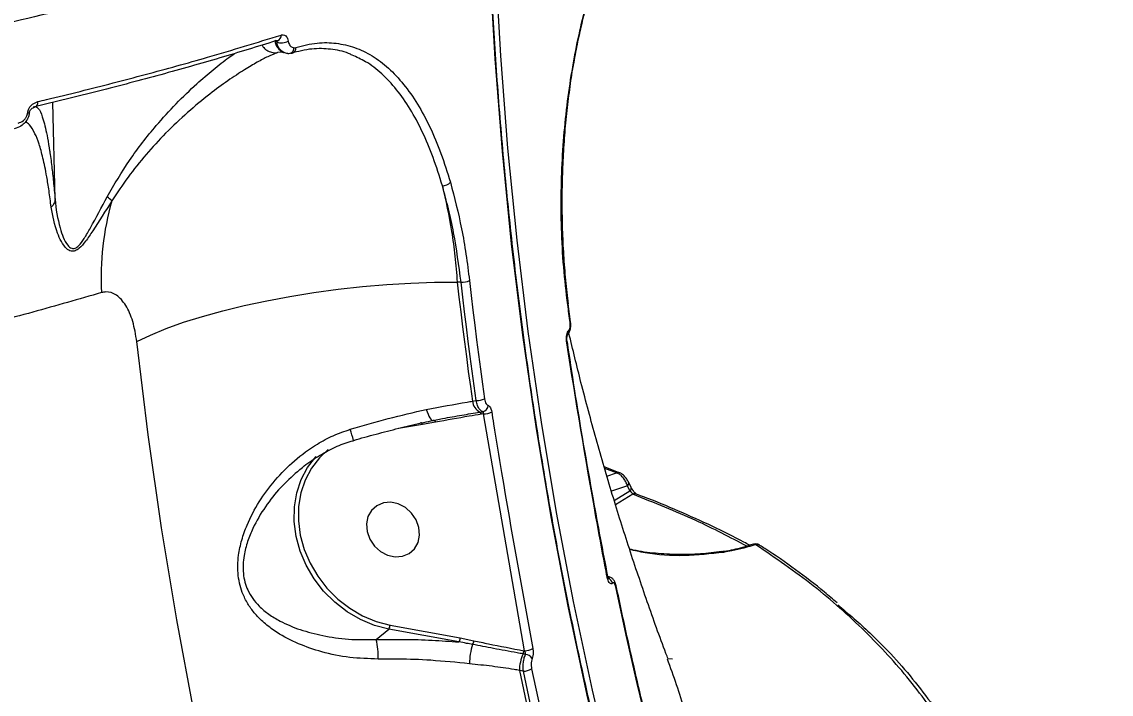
# Model space of a CAD drawing. Header units: millimetres. Extents: x -7720 to 6073, y -7402 to 5433.
# Drawn here: x 1170.2 to 1339.6, y -2459.7 to -2355.1 of the extents above; entities that cross this region are included whole.
import ezdxf

# ---------------------------------------------------------------- set-up
doc = ezdxf.new("R2010")
doc.units = ezdxf.units.MM
for name, color, linetype in [('DIKOM_ОБЪЕКТ', 7, 'Continuous'), ('DIKOM_РАЗМЕР_ЗОНА', 7, 'Continuous'), ('DIKOM_РАЗМЕР_ОБЪЕКТА', 7, 'Continuous')]:
    doc.layers.add(name, color=color, linetype=linetype)
doc.styles.add('style1', font='arial.ttf', dxfattribs={"width": 0.8})
doc.dimstyles.new('1-50', dxfattribs={"dimtxt": 300, "dimasz": 200, "dimexe": 100, "dimexo": 0, "dimgap": 100, "dimtad": 1, "dimtxsty": 'style1', "dimcen": 200, "dimclrd": 7, "dimclre": 7, "dimclrt": 7, "dimadec": 1, "dimazin": 2, "dimtfac": 1, "dimtmove": 0, "dimatfit": 2, "dimfxl": 0, "dimlwd": 25, "dimlwe": 18, "dimarcsym": 0})

# ---------------------------------------------------------------- blocks, each defined once
blk = doc.blocks.new('*D0')
at = {"layer": 'Defpoints', "color": 0, "transparency": 16777216}
for p in [(-1165.04, 3934.07), (-6387.82, -4153.36), (1392.52, -4153.36)]:
    blk.add_point(p, dxfattribs=at)
at = {"layer": 'DIKOM_РАЗМЕР_ОБЪЕКТА', "color": 7, "lineweight": 18, "transparency": 16777216}
for p, q in [((-1165.04, 3934.07), (-6487.82, 3934.07)), ((1392.52, -4153.36), (-6487.82, -4153.36))]:
    blk.add_line(p, q, dxfattribs=at)
at = {"layer": 'DIKOM_РАЗМЕР_ОБЪЕКТА', "color": 7, "lineweight": 25, "transparency": 16777216}
blk.add_line((-6387.82, 3734.07), (-6387.82, -3953.36), dxfattribs=at)
at = {"layer": 'DIKOM_РАЗМЕР_ОБЪЕКТА', "color": 7, "transparency": 16777216}
for points in [[(-6421.16, 3734.07), (-6354.49, 3734.07), (-6387.82, 3934.07)], [(-6421.16, -3953.36), (-6354.49, -3953.36), (-6387.82, -4153.36)]]:
    blk.add_solid(points, dxfattribs=at)
at = {"layer": 'DIKOM_РАЗМЕР_ОБЪЕКТА', "color": 7, "transparency": 16777216, "insert": (-6640.99, -109.65), "char_height": 300, "attachment_point": 5, "rotation": 90, "style": 'style1'}
blk.add_mtext('8100', dxfattribs=at)
blk = doc.blocks.new('*D1')
at = {"layer": 'Defpoints', "color": 0, "transparency": 16777216}
for p in [(-3938.71, 77.29), (4572.68, -275.21), (4572.68, -6577.9)]:
    blk.add_point(p, dxfattribs=at)
at = {"layer": 'DIKOM_РАЗМЕР_ОБЪЕКТА', "color": 7, "lineweight": 18, "transparency": 16777216}
for p, q in [((-3938.71, 77.29), (-3938.71, -6677.9)), ((4572.68, -275.21), (4572.68, -6677.9))]:
    blk.add_line(p, q, dxfattribs=at)
at = {"layer": 'DIKOM_РАЗМЕР_ОБЪЕКТА', "color": 7, "lineweight": 25, "transparency": 16777216}
blk.add_line((-3738.71, -6577.9), (4372.68, -6577.9), dxfattribs=at)
at = {"layer": 'DIKOM_РАЗМЕР_ОБЪЕКТА', "color": 7, "transparency": 16777216}
for points in [[(-3738.71, -6544.56), (-3738.71, -6611.23), (-3938.71, -6577.9)], [(4372.68, -6544.56), (4372.68, -6611.23), (4572.68, -6577.9)]]:
    blk.add_solid(points, dxfattribs=at)
at = {"layer": 'DIKOM_РАЗМЕР_ОБЪЕКТА', "color": 7, "transparency": 16777216, "insert": (316.98, -6324.72), "char_height": 300, "attachment_point": 5, "style": 'style1'}
blk.add_mtext('8500', dxfattribs=at)
blk = doc.blocks.new('*D2')
at = {"layer": 'Defpoints', "color": 0, "transparency": 16777216}
for p in [(-2365.16, 5433.02), (-7269.56, -6016.09), (1800.96, -6016.09)]:
    blk.add_point(p, dxfattribs=at)
at = {"layer": 'DIKOM_РАЗМЕР_ЗОНА', "color": 7, "lineweight": 18, "transparency": 16777216}
for p, q in [((-2365.16, 5433.02), (-7369.56, 5433.02)), ((1800.96, -6016.09), (-7369.56, -6016.09))]:
    blk.add_line(p, q, dxfattribs=at)
at = {"layer": 'DIKOM_РАЗМЕР_ЗОНА', "color": 7, "lineweight": 25, "transparency": 16777216}
blk.add_line((-7269.56, 5233.02), (-7269.56, -5816.09), dxfattribs=at)
at = {"layer": 'DIKOM_РАЗМЕР_ЗОНА', "color": 7, "transparency": 16777216}
for points in [[(-7302.9, 5233.02), (-7236.23, 5233.02), (-7269.56, 5433.02)], [(-7302.9, -5816.09), (-7236.23, -5816.09), (-7269.56, -6016.09)]]:
    blk.add_solid(points, dxfattribs=at)
at = {"layer": 'DIKOM_РАЗМЕР_ЗОНА', "color": 7, "transparency": 16777216, "insert": (-7522.73, -291.53), "char_height": 300, "attachment_point": 5, "rotation": 90, "style": 'style1'}
blk.add_mtext('11500', dxfattribs=at)
blk = doc.blocks.new('*D3')
at = {"layer": 'Defpoints', "color": 0, "transparency": 16777216}
for p in [(-5938.71, -432.44), (6072.68, -1006.94), (6072.68, -7302.44)]:
    blk.add_point(p, dxfattribs=at)
at = {"layer": 'DIKOM_РАЗМЕР_ЗОНА', "color": 7, "lineweight": 18, "transparency": 16777216}
for p, q in [((-5938.71, -432.44), (-5938.71, -7402.44)), ((6072.68, -1006.94), (6072.68, -7402.44))]:
    blk.add_line(p, q, dxfattribs=at)
at = {"layer": 'DIKOM_РАЗМЕР_ЗОНА', "color": 7, "lineweight": 25, "transparency": 16777216}
blk.add_line((-5738.71, -7302.44), (5872.68, -7302.44), dxfattribs=at)
at = {"layer": 'DIKOM_РАЗМЕР_ЗОНА', "color": 7, "transparency": 16777216}
for points in [[(-5738.71, -7269.1), (-5738.71, -7335.77), (-5938.71, -7302.44)], [(5872.68, -7269.1), (5872.68, -7335.77), (6072.68, -7302.44)]]:
    blk.add_solid(points, dxfattribs=at)
at = {"layer": 'DIKOM_РАЗМЕР_ЗОНА', "color": 7, "transparency": 16777216, "insert": (66.98, -7049.26), "char_height": 300, "attachment_point": 5, "style": 'style1'}
blk.add_mtext('12000', dxfattribs=at)

msp = doc.modelspace()

# ---------------------------------------------------------------- linework, layer by layer
at = {"layer": 'DIKOM_ОБЪЕКТ', "color": 7, "linetype": 'Continuous', "lineweight": 15}
for p, q in [((1209.858, -2358.247), (1209.55, -2358.056)), ((1210.445, -2359.836), (1209.978, -2359.91)), ((1212.087, -2360.021), (1211.946, -2360.032)), ((1212.549, -2359.151), (1212.828, -2359.111)), ((1175.381, -2382.741), (1175.026, -2367.668)), ((1238.534, -2395.651), (1237.93, -2395.615)), ((1255.17, -2399), (1255.176, -2399.022)), ((1255.556, -2401.8), (1255.176, -2399.022)), ((1255.264, -2403.144), (1255.274, -2403.135)), ((1240.288, -2414.155), (1240.875, -2414.062)), ((1241.449, -2415.859), (1241.903, -2415.787)), ((1234.531, -2417.429), (1232.508, -2417.79)), ((1234.168, -2417.129), (1235.655, -2416.848)), ((1242.001, -2416.134), (1241.679, -2416.185)), ((1248.398, -2452.987), (1242.001, -2416.134)), ((1232.508, -2417.79), (1228.787, -2418.374)), ((1263, -2425.264), (1260.798, -2424.365)), ((1262.689, -2425.285), (1260.873, -2424.624)), ((1261.217, -2425.807), (1262.689, -2425.285)), ((1263.188, -2425.302), (1263.172, -2425.296)), ((1264.4, -2427.3), (1261.896, -2428.137)), ((1264.794, -2428.105), (1264.4, -2427.3)), ((1264.986, -2427.585), (1264.592, -2426.784)), ((1262.344, -2429.604), (1264.794, -2428.105)), ((1265.221, -2428.626), (1262.55, -2430.261)), ((1261.318, -2441.423), (1261.317, -2441.416)), ((1261.572, -2441.475), (1261.318, -2441.418)), ((1262.071, -2442.47), (1262.062, -2442.479)), ((1225.339, -2451.236), (1227.27, -2449.601)), ((1238.187, -2451.61), (1227.27, -2449.601)), ((1227.479, -2448.971), (1238.397, -2450.98)), ((1238.397, -2450.98), (1240.499, -2451.408)), ((1248.281, -2452.965), (1248.398, -2452.987)), ((1248.213, -2456.157), (1247.588, -2456.045))]:
    msp.add_line(p, q, dxfattribs=at)
at = {"layer": 'DIKOM_ОБЪЕКТ', "color": 7, "linetype": 'Continuous', "lineweight": 15, "flags": 128}
for points in [[(1315.947, -2612.602), (1309.613, -2600.976), (1303.543, -2589.122), (1297.741, -2577.049), (1292.21, -2564.764), (1286.954, -2552.276), (1281.976, -2539.593), (1277.28, -2526.722), (1272.868, -2513.673), (1268.744, -2500.454), (1264.91, -2487.073), (1261.37, -2473.541), (1258.124, -2459.864), (1255.176, -2446.052), (1252.526, -2432.115), (1250.178, -2418.061), (1248.132, -2403.9), (1246.39, -2389.641), (1244.953, -2375.293), (1243.822, -2360.866), (1242.997, -2346.369), (1242.48, -2331.811)], [(1243.292, -2331.44), (1243.808, -2345.953), (1244.63, -2360.407), (1245.758, -2374.791), (1247.191, -2389.096), (1248.928, -2403.312), (1250.967, -2417.43), (1253.309, -2431.442), (1255.95, -2445.337), (1258.889, -2459.107), (1262.125, -2472.743), (1265.656, -2486.235), (1269.478, -2499.575), (1273.589, -2512.754), (1277.987, -2525.764), (1282.669, -2538.596), (1287.632, -2551.241), (1292.873, -2563.692), (1298.387, -2575.94), (1304.172, -2587.977), (1310.224, -2599.795), (1316.538, -2611.386)], [(1209.976, -2358.067), (1209.884, -2358.086), (1209.721, -2358.088)], [(1172.179, -2368.414), (1172.124, -2368.423), (1171.978, -2368.42)], [(1188.089, -2404.879), (1190.229, -2403.851), (1192.658, -2402.848), (1195.355, -2401.879), (1198.294, -2400.953), (1201.449, -2400.079), (1204.792, -2399.265), (1208.291, -2398.517), (1211.914, -2397.844), (1215.63, -2397.25), (1219.403, -2396.742), (1223.199, -2396.324), (1226.984, -2396), (1230.724, -2395.772), (1234.383, -2395.644), (1237.93, -2395.615)], [(1237.93, -2395.615), (1238.197, -2397.941), (1238.472, -2400.265), (1238.755, -2402.586), (1239.046, -2404.905), (1239.345, -2407.221), (1239.651, -2409.535), (1239.965, -2411.846), (1240.288, -2414.155)], [(1240.875, -2414.062), (1240.555, -2411.769), (1240.243, -2409.474), (1239.939, -2407.176), (1239.643, -2404.876), (1239.354, -2402.573), (1239.073, -2400.268), (1238.8, -2397.96), (1238.534, -2395.651)], [(1239.827, -2395.392), (1240.092, -2397.697), (1240.364, -2399.999), (1240.645, -2402.299), (1240.933, -2404.597), (1241.228, -2406.892), (1241.532, -2409.185), (1241.843, -2411.475), (1242.162, -2413.763)], [(1255.489, -2401.917), (1255.441, -2401.57), (1255.393, -2401.222), (1255.346, -2400.875), (1255.298, -2400.527), (1255.251, -2400.18), (1255.204, -2399.832), (1255.157, -2399.485), (1255.11, -2399.137)], [(1238.356, -2597.001), (1233.016, -2584.27), (1227.936, -2571.358), (1223.118, -2558.271), (1218.565, -2545.016), (1214.28, -2531.6), (1210.264, -2518.032), (1206.521, -2504.317), (1203.051, -2490.465), (1199.858, -2476.482), (1196.943, -2462.376), (1194.307, -2448.155), (1191.952, -2433.826), (1189.879, -2419.399), (1188.089, -2404.879)], [(1254.947, -2405.069), (1254.998, -2405.007), (1255.012, -2404.971)], [(1255.012, -2404.971), (1255.014, -2404.947), (1255.013, -2404.935)], [(1233.116, -2415.423), (1233.241, -2415.819), (1233.379, -2416.18), (1233.525, -2416.495), (1233.675, -2416.755), (1233.824, -2416.951), (1233.967, -2417.078), (1234.101, -2417.132), (1234.221, -2417.11)], [(1232.235, -2417.461), (1232.263, -2417.461), (1232.309, -2417.475), (1232.355, -2417.508), (1232.4, -2417.558), (1232.441, -2417.624), (1232.478, -2417.702), (1232.508, -2417.79)], [(1234.221, -2417.11), (1234.261, -2417.102), (1234.303, -2417.11), (1234.346, -2417.132), (1234.388, -2417.169), (1234.43, -2417.219), (1234.468, -2417.28), (1234.502, -2417.351), (1234.531, -2417.429)], [(1227.27, -2449.601), (1225.035, -2449.021), (1222.859, -2448.118), (1220.79, -2446.913), (1218.873, -2445.431), (1217.15, -2443.705), (1215.659, -2441.772), (1214.433, -2439.676), (1213.498, -2437.461), (1212.874, -2435.177), (1212.576, -2432.874), (1212.61, -2430.601), (1212.976, -2428.409), (1213.664, -2426.346), (1214.661, -2424.456), (1215.943, -2422.782), (1215.961, -2422.763)], [(1217.865, -2421.684), (1216.496, -2422.965), (1215.252, -2424.588), (1214.286, -2426.421), (1213.618, -2428.421), (1213.264, -2430.547), (1213.231, -2432.751), (1213.52, -2434.985), (1214.125, -2437.199), (1215.032, -2439.347), (1216.221, -2441.38), (1217.667, -2443.253), (1219.337, -2444.927), (1221.196, -2446.364), (1223.202, -2447.534), (1225.312, -2448.409), (1227.479, -2448.971)], [(1231.968, -2433.795), (1231.543, -2432.615), (1230.825, -2431.557), (1229.873, -2430.707), (1228.764, -2430.133), (1227.587, -2429.882), (1226.438, -2429.975), (1225.41, -2430.403), (1224.587, -2431.132), (1224.034, -2432.103), (1223.797, -2433.238), (1223.895, -2434.443), (1224.321, -2435.623), (1225.038, -2436.681), (1225.99, -2437.531), (1227.1, -2438.105), (1228.276, -2438.356), (1229.425, -2438.263), (1230.453, -2437.835), (1231.277, -2437.106), (1231.829, -2436.135), (1232.066, -2435.001), (1231.968, -2433.795)], [(1279.353, -2437.665), (1279.167, -2437.595), (1279.049, -2437.594)], [(1278.046, -2502.086), (1275.801, -2494.869), (1273.645, -2487.601), (1271.578, -2480.285), (1269.6, -2472.922), (1267.713, -2465.514), (1265.916, -2458.062), (1264.21, -2450.567), (1262.595, -2443.032)], [(1271.415, -2454.29), (1271.412, -2454.289), (1270.761, -2454.236)], [(1247.588, -2456.045), (1249.285, -2463.951), (1251.077, -2471.815), (1252.964, -2479.634), (1254.944, -2487.408), (1257.019, -2495.134), (1259.187, -2502.812), (1261.448, -2510.439), (1263.802, -2518.013)], [(1264.346, -2517.815), (1262.005, -2510.277), (1259.756, -2502.688), (1257.6, -2495.048), (1255.536, -2487.361), (1253.565, -2479.626), (1251.687, -2471.846), (1249.903, -2464.023), (1248.213, -2456.157)], [(1249.484, -2455.764), (1251.17, -2463.612), (1252.95, -2471.418), (1254.824, -2479.181), (1256.79, -2486.898), (1258.85, -2494.568), (1261.002, -2502.191), (1263.245, -2509.763), (1265.581, -2517.284)]]:
    msp.add_lwpolyline(points, dxfattribs=at)
at = {"layer": 'DIKOM_ОБЪЕКТ', "color": 7, "linetype": 'Continuous', "lineweight": 15}
for centre, radius, start, end in [((1211.889, -2357.729), 2.361, 187.96132, 245.94558), ((1210.621, -2356.345), 2.05, 248.1599, 300.0173), ((1209.714, -2357.284), 0.825, 288.49965, 6.85083), ((1211.653, -2359.17), 0.896, 264.09287, 1.18224), ((1212.021, -2359.21), 0.813, 274.62798, 7.02621), ((1171.933, -2367.675), 0.779, 288.46763, 9.50764), ((1171.167, -2368.715), 0.567, 265.11192, 291.31364), ((1235.673, -2379.061), 1.581, 267.99141, 319.01292), ((1225.862, -2394.872), 43.327, 164.07147, 183.16037), ((1180.6, -2386.262), 4.87, 42.34556, 53.68476), ((1238.635, -2392.792), 2.86, 267.98442, 294.63036), ((1255.046, -2399.023), 0.13, 299.25166, 0.63456), ((1255.42, -2401.8), 0.136, 300.38579, 356.88588), ((1254.422, -2403.29), 0.855, 320.54572, 9.89603), ((1254.432, -2403.282), 0.854, 319.76184, 9.90422), ((1242.567, -2413.849), 2.3, 187.64251, 240.91258), ((1240.925, -2411.357), 2.705, 268.94549, 297.22425), ((1241.236, -2416.253), 0.448, 8.72043, 61.66458), ((1241.698, -2414.778), 1.03, 281.51036, 358.54299), ((1242.042, -2413.644), 2.491, 269.0455, 299.93369), ((1195.811, -2426.436), 26.689, 13.37887, 17.25996), ((1262.915, -2425.992), 0.742, 69.75614, 107.75559), ((1264.114, -2426.902), 0.49, 305.66417, 14.24815), ((1264.498, -2427.701), 0.501, 306.20284, 12.28089), ((1265.548, -2429.345), 0.79, 71.19102, 114.48288), ((1284.564, -2437.256), 0.809, 58.98534, 105.85064), ((1261.174, -2441.425), 0.145, 302.19818, 1.01464), ((1260.975, -2442.697), 1.12, 11.6791, 68.41701), ((1260.963, -2442.707), 1.122, 11.73358, 67.45388), ((1262.495, -2442.904), 0.162, 307.8512, 4.90015), ((1226.492, -2448.992), 0.987, 321.94156, 1.24385), ((1214.537, -2453.749), 11.09, 357.33969, 13.09656), ((1237.411, -2451.002), 0.986, 321.92426, 1.23839), ((1239.347, -2451.361), 1.152, 326.32851, 357.68924), ((1250.324, -2455.157), 10.503, 162.50755, 179.12275), ((1247.003, -2452.928), 1.279, 335.13908, 358.3228), ((1248.349, -2450.368), 2.619, 271.06992, 300.46794), ((1254.067, -2456.134), 6.479, 155.67489, 179.21143), ((1248.393, -2454.933), 1.406, 32.75487, 84.28192), ((1248.16, -2453.734), 2.424, 271.26135, 303.11623)]:
    msp.add_arc(centre, radius, start, end, dxfattribs=at)
for points, knots in [([(759.713, -2386.455), (764.171, -2386.555), (776.182, -2386.822), (795.978, -2387.052), (819.079, -2387.082), (842.532, -2386.856), (866.262, -2386.369), (890.195, -2385.616), (913.802, -2384.613), (937.01, -2383.368), (959.756, -2381.898), (982.411, -2380.177), (1004.891, -2378.201), (1027.111, -2375.971), (1048.581, -2373.536), (1069.247, -2370.909), (1089.07, -2368.107), (1108.374, -2365.085), (1127.068, -2361.842), (1145.07, -2358.387), (1161.984, -2354.795), (1177.777, -2351.081), (1192.443, -2347.263), (1206.22, -2343.28), (1219.02, -2339.137), (1230.775, -2334.846), (1241.225, -2330.501), (1250.365, -2326.119), (1258.221, -2321.717), (1264.913, -2317.221), (1270.392, -2312.644), (1274.52, -2308.002), (1276.939, -2304.294), (1277.599, -2302.143), (1277.784, -2301.539)], [0, 0, 0, 0, 0.0187785, 0.0505891, 0.0824241, 0.1142347, 0.1469693, 0.1797306, 0.2124651, 0.2442758, 0.2761108, 0.3079214, 0.3406561, 0.3734173, 0.4061519, 0.4379621, 0.4697968, 0.501607, 0.5343411, 0.567102, 0.5998361, 0.6316467, 0.6634815, 0.6952921, 0.7280264, 0.7607876, 0.793522, 0.8253324, 0.8571673, 0.8889778, 0.9217122, 0.9544733, 0.9872077, 1, 1, 1, 1]), ([(1242.48, -2331.811), (1240.574, -2332.657), (1235.44, -2334.935), (1226.11, -2338.58), (1214.244, -2342.71), (1201.149, -2346.77), (1186.838, -2350.744), (1171.328, -2354.615), (1154.961, -2358.299), (1137.814, -2361.787), (1119.977, -2365.076), (1101.161, -2368.217), (1081.39, -2371.196), (1060.711, -2373.996), (1039.578, -2376.557), (1018.075, -2378.874), (996.292, -2380.951), (973.874, -2382.821), (950.872, -2384.468), (927.355, -2385.882), (903.838, -2387.03), (880.405, -2387.916), (857.131, -2388.547), (833.638, -2388.934), (809.999, -2389.064), (786.295, -2388.931), (763.046, -2388.538), (740.324, -2387.892), (718.184, -2387.007), (696.264, -2385.867), (674.653, -2384.465), (653.434, -2382.801), (633.938, -2380.991), (616.109, -2379.081), (599.86, -2377.112), (584.159, -2374.974), (569.057, -2372.671), (554.714, -2370.226), (541.198, -2367.654), (529.791, -2365.254), (523.06, -2363.67), (520.319, -2363.026)], [0, 0, 0, 0, 0.0156523, 0.0421681, 0.0687044, 0.0952203, 0.1225064, 0.1498146, 0.1771007, 0.2036166, 0.230153, 0.2566687, 0.2839548, 0.3112631, 0.3385492, 0.3650651, 0.3916014, 0.4181172, 0.4454033, 0.4727116, 0.4999977, 0.5265135, 0.5530498, 0.5795657, 0.6068517, 0.63416, 0.661446, 0.6879619, 0.7144981, 0.7410139, 0.7683, 0.7956083, 0.8228943, 0.8459724, 0.8690775, 0.8921825, 0.9155066, 0.9388307, 0.9615639, 0.9843486, 1, 1, 1, 1]), ([(1315.969, -2612.297), (1314.943, -2610.455), (1311.968, -2605.11), (1307.209, -2596.117), (1301.765, -2585.258), (1296.547, -2574.218), (1291.554, -2563.003), (1286.789, -2551.621), (1282.255, -2540.076), (1277.954, -2528.376), (1273.889, -2516.526), (1270.063, -2504.534), (1266.476, -2492.406), (1263.131, -2480.148), (1260.03, -2467.766), (1257.174, -2455.269), (1254.565, -2442.662), (1252.205, -2429.953), (1250.095, -2417.147), (1248.236, -2404.253), (1246.628, -2391.278), (1245.274, -2378.227), (1244.172, -2365.109), (1243.327, -2351.931), (1242.82, -2340.796), (1242.632, -2334.051), (1242.566, -2331.73)], [0, 0, 0, 0, 0.0228166, 0.0662017, 0.1095869, 0.1529712, 0.1963555, 0.2397394, 0.2831229, 0.3265066, 0.3698892, 0.4132717, 0.4566543, 0.5000367, 0.543419, 0.5868007, 0.6301821, 0.6735639, 0.7169461, 0.7603273, 0.8037086, 0.8470897, 0.8904714, 0.9338526, 0.9772336, 1, 1, 1, 1]), ([(1255.11, -2399.137), (1254.879, -2397.187), (1254.418, -2393.287), (1254.105, -2387.359), (1254.063, -2381.506), (1254.281, -2375.792), (1254.74, -2370.181), (1255.433, -2364.749), (1256.324, -2359.56), (1257.387, -2354.679), (1258.597, -2350.18), (1259.917, -2346.107), (1261.306, -2342.527), (1262.73, -2339.504), (1264.163, -2336.989), (1265.108, -2335.787), (1265.58, -2335.187)], [0, 0, 0, 0, 0.0751083, 0.1502169, 0.2212842, 0.2925773, 0.3636468, 0.4347714, 0.506124, 0.5772488, 0.6483395, 0.7196579, 0.7907519, 0.8604285, 0.930318, 1, 1, 1, 1]), ([(1256.012, -2361.876), (1256.21, -2360.791), (1256.616, -2358.56), (1257.33, -2355.367), (1258.121, -2352.258), (1258.98, -2349.316), (1259.894, -2346.559), (1260.854, -2344.014), (1261.843, -2341.712), (1262.847, -2339.675), (1263.844, -2337.943), (1264.69, -2336.673), (1265.178, -2336.109), (1265.355, -2335.905)], [0, 0, 0, 0, 0.0877286, 0.1804192, 0.2739647, 0.3687288, 0.4645221, 0.5610515, 0.6579744, 0.7547724, 0.850938, 0.9459925, 1, 1, 1, 1]), ([(1192.796, -2347.758), (1192.639, -2347.803), (1187.844, -2349.201), (1177.41, -2351.835), (1161.617, -2355.589), (1144.892, -2359.138), (1127.485, -2362.496), (1109.07, -2365.712), (1089.681, -2368.77), (1069.36, -2371.656), (1048.554, -2374.305), (1027.347, -2376.714), (1005.828, -2378.886), (983.647, -2380.854), (960.853, -2382.605), (937.513, -2384.125), (915.514, -2385.308), (894.974, -2386.205), (875.961, -2386.867), (856.913, -2387.364), (837.653, -2387.697), (818.215, -2387.86), (798.641, -2387.841), (779.186, -2387.656), (766.374, -2387.38), (759.972, -2387.243)], [0, 0, 0, 0, 0.0016617, 0.0508196, 0.0999375, 0.1476686, 0.1954365, 0.2431676, 0.292285, 0.3414426, 0.3905601, 0.4382918, 0.4860602, 0.5337919, 0.58291, 0.6320681, 0.6811862, 0.7203299, 0.759514, 0.7986982, 0.8378418, 0.8783589, 0.9189209, 0.9594829, 1, 1, 1, 1]), ([(1209.721, -2358.088), (1206.847, -2358.978), (1201.098, -2360.759), (1191.859, -2363.367), (1182.212, -2365.931), (1175.389, -2367.59), (1171.978, -2368.42)], [0, 0, 0, 0, 0.2493153, 0.4986288, 0.7493139, 1, 1, 1, 1]), ([(1172.701, -2367.546), (1173.144, -2367.44), (1175.36, -2366.91), (1181.039, -2365.518), (1189.484, -2363.335), (1200.016, -2360.425), (1206.769, -2358.345), (1210.533, -2357.186)], [0, 0, 0, 0, 0.03215651, 0.16079246, 0.41828362, 0.67577491, 1, 1, 1, 1]), ([(1209.858, -2358.247), (1209.856, -2358.222), (1209.852, -2358.175), (1209.839, -2358.106), (1209.822, -2358.046), (1209.807, -2358.038), (1209.799, -2358.033)], [0, 0, 0, 0, 0.1485997, 0.2721427, 0.6205356, 1, 1, 1, 1]), ([(1211.561, -2360.061), (1211.361, -2360.025), (1210.922, -2359.944), (1210.397, -2359.522), (1210.013, -2358.93), (1209.911, -2358.479), (1209.858, -2358.247)], [0, 0, 0, 0, 0.25434499, 0.55866821, 0.77346035, 1, 1, 1, 1]), ([(1210.533, -2357.186), (1210.572, -2357.175), (1210.759, -2357.125), (1211.063, -2357.16), (1211.367, -2357.396), (1211.564, -2357.72), (1211.619, -2357.986), (1211.646, -2358.119)], [0, 0, 0, 0, 0.0843528, 0.4026298, 0.6518348, 0.8254875, 1, 1, 1, 1]), ([(1211.646, -2358.119), (1211.674, -2358.257), (1211.731, -2358.533), (1211.939, -2358.873), (1212.217, -2359.103), (1212.444, -2359.136), (1212.549, -2359.151)], [0, 0, 0, 0, 0.2096842, 0.4181984, 0.729857, 1, 1, 1, 1]), ([(1212.828, -2359.111), (1213.939, -2358.831), (1216.077, -2358.292), (1219.134, -2358.37), (1221.994, -2359.03), (1224.713, -2360.326), (1227.258, -2362.251), (1229.618, -2364.767), (1231.777, -2367.837), (1233.709, -2371.451), (1235.436, -2375.511), (1236.39, -2378.57), (1236.867, -2380.098)], [0, 0, 0, 0, 0.10708271, 0.20597272, 0.30518457, 0.404077, 0.50333712, 0.60291769, 0.70218011, 0.80134689, 0.90083313, 1, 1, 1, 1]), ([(1183.484, -2382.338), (1184.603, -2380.429), (1186.869, -2376.562), (1190.612, -2371.762), (1194.199, -2367.821), (1197.214, -2364.921), (1199.987, -2362.538), (1201.988, -2360.967), (1203.008, -2360.252), (1203.305, -2360.044)], [0, 0, 0, 0, 0.2078285, 0.4210104, 0.5659809, 0.7142163, 0.8311389, 0.950952, 1, 1, 1, 1]), ([(1209.978, -2359.91), (1209.524, -2360.085), (1208.727, -2360.392), (1206.85, -2361.38), (1204.766, -2362.608), (1202.266, -2364.255), (1199.259, -2366.461), (1195.971, -2369.188), (1192.609, -2372.359), (1189.502, -2375.75), (1186.669, -2379.267), (1185.022, -2381.744), (1184.199, -2382.981)], [0, 0, 0, 0, 0.1044887, 0.1833855, 0.2623381, 0.3558363, 0.4494186, 0.5631929, 0.6770789, 0.7845037, 0.8924055, 1, 1, 1, 1]), ([(1207.563, -2358.746), (1207.645, -2358.884), (1207.868, -2359.265), (1208.468, -2359.691), (1209.181, -2359.936), (1209.699, -2359.95), (1209.936, -2359.916), (1209.978, -2359.91)], [0, 0, 0, 0, 0.1650847, 0.4541334, 0.7432079, 0.9541667, 1, 1, 1, 1]), ([(1210.43, -2359.809), (1210.449, -2359.804), (1210.555, -2359.777), (1210.645, -2359.774), (1210.891, -2359.884), (1210.963, -2359.916)], [0, 0, 0, 0, 0.1351764, 0.7464783, 1, 1, 1, 1]), ([(1221.572, -2360.314), (1221.393, -2360.225), (1220.333, -2359.696), (1218.248, -2359.334), (1215.267, -2359.212), (1213.175, -2359.744), (1212.087, -2360.021)], [0, 0, 0, 0, 0.0616131, 0.3667026, 0.6708051, 1, 1, 1, 1]), ([(1235.618, -2380.641), (1235.151, -2379.142), (1234.216, -2376.14), (1232.525, -2372.155), (1230.633, -2368.607), (1228.52, -2365.587), (1226.205, -2363.131), (1223.894, -2361.314), (1222.284, -2360.621), (1221.572, -2360.314)], [0, 0, 0, 0, 0.1470652, 0.294599, 0.4416628, 0.5887119, 0.736233, 0.8832771, 1, 1, 1, 1]), ([(1255.24, -2398.992), (1255.163, -2398.417), (1254.916, -2396.579), (1254.63, -2393.373), (1254.376, -2389.398), (1254.251, -2385.359), (1254.246, -2381.298), (1254.363, -2377.255), (1254.599, -2373.273), (1254.946, -2369.384), (1255.409, -2365.644), (1255.772, -2363.14), (1256.001, -2361.934), (1256.012, -2361.876)], [0, 0, 0, 0, 0.0474779, 0.1518793, 0.2573436, 0.3635787, 0.4702209, 0.5767986, 0.6828583, 0.788044, 0.892081, 0.9947769, 1, 1, 1, 1]), ([(1171.118, -2369.28), (1171.124, -2369.225), (1171.142, -2369.048), (1171.25, -2368.714), (1171.496, -2368.303), (1171.981, -2367.81), (1172.416, -2367.651), (1172.701, -2367.546)], [0, 0, 0, 0, 0.05549155, 0.17837521, 0.34949048, 0.57286948, 1, 1, 1, 1]), ([(1171.374, -2369.243), (1171.374, -2369.24), (1171.375, -2369.223), (1171.381, -2369.184), (1171.395, -2369.121), (1171.428, -2369.029), (1171.51, -2368.875), (1171.693, -2368.659), (1171.949, -2368.48), (1172.112, -2368.443), (1172.181, -2368.427)], [0, 0, 0, 0, 0.0051133, 0.0275857, 0.0555816, 0.1053746, 0.1920355, 0.3895357, 0.7387926, 1, 1, 1, 1]), ([(1172.388, -2368.319), (1172.573, -2368.431), (1172.957, -2368.662), (1173.456, -2370), (1173.877, -2371.6), (1174.209, -2373.175), (1174.427, -2374.537), (1174.537, -2375.221)], [0, 0, 0, 0, 0.2594765, 0.5371503, 0.6909952, 0.8448182, 1, 1, 1, 1]), ([(1171.373, -2369.244), (1171.364, -2369.327), (1171.338, -2369.597), (1171.188, -2370.094), (1170.837, -2370.696), (1170.215, -2371.304), (1169.556, -2371.639), (1169.107, -2371.733), (1168.994, -2371.757)], [0, 0, 0, 0, 0.0635766, 0.2059411, 0.3867837, 0.5938665, 0.8977494, 1, 1, 1, 1]), ([(1169.648, -2370.878), (1169.922, -2370.781), (1170.328, -2370.637), (1170.776, -2370.182), (1170.999, -2369.809), (1171.097, -2369.497), (1171.113, -2369.331), (1171.118, -2369.28)], [0, 0, 0, 0, 0.43851699, 0.64869046, 0.81917846, 0.9451561, 1, 1, 1, 1]), ([(1171.404, -2369.108), (1171.395, -2369.132), (1171.381, -2369.17), (1171.375, -2369.223), (1171.373, -2369.244)], [0, 0, 0, 0, 0.6214253, 1, 1, 1, 1]), ([(1174.774, -2383.955), (1174.665, -2383.081), (1174.445, -2381.333), (1174.019, -2378.743), (1173.5, -2376.231), (1172.885, -2374.05), (1172.186, -2372.276), (1171.47, -2371.075), (1170.966, -2370.837), (1170.746, -2370.733)], [0, 0, 0, 0, 0.0938943, 0.1878479, 0.3383978, 0.4894607, 0.640312, 0.8433192, 1, 1, 1, 1]), ([(1174.537, -2375.221), (1174.538, -2375.229), (1174.651, -2375.901), (1174.849, -2377.472), (1175.132, -2379.93), (1175.297, -2381.801), (1175.381, -2382.741)], [0, 0, 0, 0, 0.00434, 0.3789383, 0.6880637, 1, 1, 1, 1]), ([(1236.867, -2380.098), (1237.482, -2382.462), (1238.414, -2386.043), (1239.312, -2391.274), (1239.655, -2394.019), (1239.827, -2395.392)], [0, 0, 0, 0, 0.4927683, 0.7463936, 1, 1, 1, 1]), ([(1235.618, -2380.641), (1236.131, -2382.956), (1236.908, -2386.463), (1237.588, -2391.584), (1237.816, -2394.271), (1237.93, -2395.615)], [0, 0, 0, 0, 0.4927923, 0.7463969, 1, 1, 1, 1]), ([(1238.534, -2395.651), (1238.182, -2393.046), (1237.648, -2389.102), (1236.584, -2384.169), (1235.94, -2381.817), (1235.618, -2380.641)], [0, 0, 0, 0, 0.49281091, 0.74639856, 1, 1, 1, 1]), ([(1175.381, -2382.754), (1175.343, -2382.97), (1175.274, -2383.367), (1174.983, -2383.757), (1174.803, -2383.928), (1174.774, -2383.955)], [0, 0, 0, 0, 0.4994488, 0.92059, 1, 1, 1, 1]), ([(1184.199, -2382.981), (1183.212, -2384.561), (1181.845, -2386.746), (1180.195, -2389.21), (1179.26, -2390.306), (1178.478, -2390.807), (1177.775, -2390.852), (1177.024, -2390.362), (1176.329, -2389.338), (1175.36, -2387.201), (1175.022, -2385.331), (1174.774, -2383.955)], [0, 0, 0, 0, 0.2311209, 0.319679, 0.3914218, 0.4367113, 0.4822442, 0.5456877, 0.6388339, 0.7342106, 1, 1, 1, 1]), ([(1175.381, -2382.754), (1175.381, -2382.756), (1175.504, -2384.241), (1175.843, -2386.277), (1176.626, -2388.674), (1177.219, -2389.798), (1177.87, -2390.401), (1178.491, -2390.402), (1179.184, -2389.895), (1179.995, -2388.766), (1181.437, -2386.212), (1182.621, -2383.971), (1183.484, -2382.338)], [0, 0, 0, 0, 0.0003081, 0.2742194, 0.3691397, 0.4635445, 0.5235437, 0.5648631, 0.6061798, 0.6747256, 0.7630178, 1, 1, 1, 1]), ([(1175.381, -2382.741), (1175.381, -2382.743), (1175.381, -2382.746), (1175.381, -2382.751), (1175.381, -2382.753), (1175.381, -2382.754)], [0, 0, 0, 0, 0.3888457, 0.7799639, 1, 1, 1, 1]), ([(1182.602, -2397.26), (1179.092, -2398.277), (1172.069, -2400.312), (1160.581, -2403.266), (1148.433, -2406.139), (1135.413, -2408.955), (1121.523, -2411.702), (1106.764, -2414.369), (1091.369, -2416.911), (1074.916, -2419.39), (1057.377, -2421.783), (1038.754, -2424.069), (1019.396, -2426.195), (999.342, -2428.145), (978.645, -2429.906), (957.786, -2431.438), (936.843, -2432.741), (915.893, -2433.819), (894.57, -2434.691), (872.933, -2435.344), (851.052, -2435.771), (829.428, -2435.96), (808.129, -2435.917), (787.216, -2435.652), (766.329, -2435.16), (745.544, -2434.433), (724.938, -2433.466), (706.279, -2432.36), (689.519, -2431.171), (674.525, -2429.949), (659.862, -2428.591), (645.585, -2427.1), (631.757, -2425.483), (618.379, -2423.739), (605.413, -2421.876), (597.185, -2420.53), (593.071, -2419.857)], [0, 0, 0, 0, 0.0277654, 0.055564, 0.0833623, 0.1111276, 0.1400314, 0.1689729, 0.1979143, 0.226818, 0.2582448, 0.2896959, 0.3211226, 0.3534673, 0.3858385, 0.4181831, 0.449506, 0.480853, 0.5121758, 0.5444126, 0.5766757, 0.6089124, 0.6401609, 0.6714336, 0.7026821, 0.7348412, 0.7670266, 0.7991856, 0.8241464, 0.849107, 0.874267, 0.8994269, 0.9244695, 0.9495121, 0.974756, 1, 1, 1, 1]), ([(1188.089, -2404.879), (1187.913, -2403.803), (1187.567, -2401.677), (1186.442, -2399.154), (1184.986, -2397.508), (1183.619, -2397.039), (1182.822, -2397.212), (1182.602, -2397.26)], [0, 0, 0, 0, 0.2385179, 0.4713353, 0.6968053, 0.9159935, 1, 1, 1, 1]), ([(1255.011, -2403.888), (1255.054, -2403.853), (1255.205, -2403.732), (1255.388, -2403.408), (1255.55, -2402.917), (1255.613, -2402.335), (1255.563, -2401.961), (1255.543, -2401.808)], [0, 0, 0, 0, 0.0756645, 0.2654212, 0.5157889, 0.8016176, 1, 1, 1, 1]), ([(1255.274, -2403.135), (1255.28, -2403.129), (1255.325, -2403.086), (1255.402, -2402.96), (1255.468, -2402.738), (1255.508, -2402.476), (1255.52, -2402.205), (1255.499, -2402.006), (1255.489, -2401.917)], [0, 0, 0, 0, 0.0340466, 0.2523156, 0.4705542, 0.5978825, 0.8192626, 1, 1, 1, 1]), ([(1254.947, -2405.069), (1254.928, -2404.901), (1254.889, -2404.564), (1254.917, -2404.043), (1255.006, -2403.593), (1255.132, -2403.289), (1255.227, -2403.184), (1255.264, -2403.144)], [0, 0, 0, 0, 0.2182627, 0.4367965, 0.652998, 0.8657484, 1, 1, 1, 1]), ([(1255.015, -2404.934), (1255.011, -2404.912), (1254.99, -2404.802), (1254.976, -2404.554), (1254.986, -2404.252), (1255.024, -2404.013), (1255.06, -2403.878), (1255.088, -2403.818), (1255.084, -2403.824), (1255.083, -2403.826)], [0, 0, 0, 0, 0.05156789, 0.26456842, 0.49172754, 0.67673156, 0.8265386, 0.95308905, 1, 1, 1, 1]), ([(1270.714, -2454.231), (1270.607, -2453.954), (1269.488, -2451.068), (1267.468, -2445.37), (1264.673, -2437.134), (1262.024, -2428.688), (1259.516, -2420.061), (1257.254, -2411.696), (1255.904, -2406.123), (1255.282, -2403.556)], [0, 0, 0, 0, 0.0178997, 0.1864892, 0.3546618, 0.5224729, 0.6899803, 0.8572285, 1, 1, 1, 1]), ([(1261.251, -2441.548), (1261.132, -2440.919), (1260.536, -2437.777), (1258.282, -2425.622), (1256.41, -2414.088), (1254.947, -2405.069)], [0, 0, 0, 0, 0.0517089, 0.2585552, 1, 1, 1, 1]), ([(1261.352, -2441.415), (1260.593, -2437.417), (1258.745, -2427.689), (1256.66, -2415.527), (1255.42, -2407.364), (1255.051, -2404.937)], [0, 0, 0, 0, 0.3289518, 0.8004968, 1, 1, 1, 1]), ([(1233.116, -2415.423), (1235.271, -2415.027), (1237.714, -2414.578), (1240.016, -2414.199), (1240.288, -2414.155)], [0, 0, 0, 0, 0.8821404, 1, 1, 1, 1]), ([(1241.903, -2415.787), (1241.855, -2415.771), (1241.68, -2415.71), (1241.385, -2415.427), (1241.065, -2414.846), (1240.938, -2414.323), (1240.875, -2414.062)], [0, 0, 0, 0, 0.1105847, 0.4063339, 0.7034869, 1, 1, 1, 1]), ([(1242.162, -2413.763), (1242.192, -2413.921), (1242.253, -2414.236), (1242.427, -2414.588), (1242.595, -2414.758), (1242.699, -2414.795), (1242.727, -2414.804)], [0, 0, 0, 0, 0.2968096, 0.5940882, 0.8895074, 1, 1, 1, 1]), ([(1221.298, -2418.517), (1223.261, -2417.946), (1227.232, -2416.792), (1231.14, -2415.883), (1233.116, -2415.423)], [0, 0, 0, 0, 0.4942452, 1, 1, 1, 1]), ([(1235.654, -2416.842), (1236.652, -2416.662), (1238.588, -2416.312), (1240.515, -2416.007), (1241.449, -2415.859)], [0, 0, 0, 0, 0.51552373, 1, 1, 1, 1]), ([(1242.001, -2416.134), (1242.003, -2416.08), (1242.008, -2415.974), (1241.979, -2415.855), (1241.938, -2415.801), (1241.909, -2415.79), (1241.903, -2415.787)], [0, 0, 0, 0, 0.3131123, 0.6196525, 0.91718, 1, 1, 1, 1]), ([(1242.727, -2414.804), (1242.748, -2414.812), (1242.845, -2414.844), (1243.009, -2414.996), (1243.187, -2415.336), (1243.253, -2415.647), (1243.285, -2415.802)], [0, 0, 0, 0, 0.0855671, 0.3893014, 0.6947989, 1, 1, 1, 1]), ([(1243.285, -2415.802), (1243.385, -2416.431), (1243.886, -2419.576), (1245.885, -2431.854), (1248.011, -2443.497), (1249.677, -2452.626)], [0, 0, 0, 0, 0.0512244, 0.2561262, 1, 1, 1, 1]), ([(1221.776, -2420.263), (1221.929, -2420.217), (1223.247, -2419.828), (1225.749, -2419.14), (1229.262, -2418.242), (1232.076, -2417.576), (1233.691, -2417.236), (1234.163, -2417.137)], [0, 0, 0, 0, 0.0370078, 0.3184019, 0.6004692, 0.8831778, 1, 1, 1, 1]), ([(1241.679, -2416.185), (1241.046, -2416.286), (1238.653, -2416.668), (1236.278, -2417.107), (1234.531, -2417.429)], [0, 0, 0, 0, 0.2646967, 1, 1, 1, 1]), ([(1225.615, -2454.264), (1224.129, -2454.218), (1221.1, -2454.124), (1216.952, -2453.243), (1213.169, -2451.944), (1210.281, -2450.447), (1208.072, -2448.844), (1206.59, -2447.41), (1205.43, -2445.868), (1204.414, -2443.955), (1203.728, -2441.332), (1203.805, -2438.365), (1204.38, -2435.716), (1205.388, -2432.892), (1207.066, -2429.717), (1209.552, -2426.353), (1212.572, -2423.304), (1215.669, -2421.039), (1218.622, -2419.442), (1220.401, -2418.827), (1221.298, -2418.517)], [0, 0, 0, 0, 0.0741126, 0.1510367, 0.2205986, 0.2917257, 0.334334, 0.3775449, 0.4100565, 0.4432582, 0.4962534, 0.5490819, 0.588536, 0.628978, 0.6961151, 0.765008, 0.835435, 0.9076284, 0.9534373, 1, 1, 1, 1]), ([(1213.079, -2425.123), (1213.329, -2424.897), (1214.293, -2424.026), (1216.15, -2422.767), (1218.588, -2421.435), (1220.477, -2420.614), (1221.559, -2420.345), (1221.783, -2420.29)], [0, 0, 0, 0, 0.1010298, 0.3901909, 0.6679082, 0.9314822, 1, 1, 1, 1]), ([(1213.079, -2425.123), (1212.186, -2425.922), (1210.342, -2427.571), (1208.016, -2430.543), (1206.328, -2433.39), (1205.275, -2435.976), (1204.658, -2438.329), (1204.516, -2440.996), (1205.147, -2443.281), (1206.099, -2444.891), (1207.2, -2446.169), (1208.62, -2447.339), (1210.719, -2448.606), (1213.482, -2449.758), (1217.042, -2450.691), (1220.998, -2451.28), (1223.878, -2451.251), (1225.339, -2451.236)], [0, 0, 0, 0, 0.0775247, 0.1600398, 0.2442887, 0.2908497, 0.3384827, 0.3984661, 0.4581441, 0.4956597, 0.5343313, 0.5855725, 0.6376844, 0.7238434, 0.8117653, 0.9045119, 1, 1, 1, 1]), ([(1264.4, -2427.3), (1264.323, -2427.099), (1264.169, -2426.696), (1263.794, -2426.121), (1263.363, -2425.656), (1262.979, -2425.386), (1262.765, -2425.312), (1262.689, -2425.285)], [0, 0, 0, 0, 0.2223407, 0.4448075, 0.6638252, 0.8806489, 1, 1, 1, 1]), ([(1264.584, -2426.784), (1264.565, -2426.741), (1264.468, -2426.528), (1264.196, -2426.119), (1263.74, -2425.641), (1263.412, -2425.35), (1263.189, -2425.303), (1263.186, -2425.302)], [0, 0, 0, 0, 0.0696085, 0.3483635, 0.6521346, 0.9959459, 1, 1, 1, 1]), ([(1265.824, -2428.606), (1265.825, -2428.606), (1265.835, -2428.61), (1265.798, -2428.593), (1265.721, -2428.536), (1265.583, -2428.416), (1265.409, -2428.23), (1265.221, -2427.989), (1265.069, -2427.757), (1265.012, -2427.637), (1264.99, -2427.592)], [0, 0, 0, 0, 0.0072959, 0.1098393, 0.2294116, 0.3636746, 0.527024, 0.7025585, 0.888389, 1, 1, 1, 1]), ([(1265.221, -2428.626), (1265.213, -2428.604), (1265.196, -2428.561), (1265.135, -2428.467), (1265.071, -2428.386), (1265.011, -2428.316), (1264.961, -2428.263), (1264.88, -2428.182), (1264.832, -2428.139), (1264.794, -2428.105)], [0, 0, 0, 0, 0.2066617, 0.4048764, 0.5395698, 0.5905407, 0.7294446, 0.7856113, 1, 1, 1, 1]), ([(1282.952, -2436.707), (1280.373, -2435.351), (1274.899, -2432.475), (1268.568, -2429.957), (1265.221, -2428.626)], [0, 0, 0, 0, 0.471334, 1, 1, 1, 1]), ([(1283.401, -2436.57), (1283.108, -2436.406), (1281.266, -2435.377), (1277.605, -2433.59), (1272.391, -2431.231), (1268.438, -2429.577), (1266.159, -2428.741), (1265.798, -2428.609)], [0, 0, 0, 0, 0.0559758, 0.3523009, 0.6489323, 0.9444183, 1, 1, 1, 1]), ([(1284.017, -2436.382), (1283.439, -2436.565), (1281.928, -2437.043), (1280.28, -2437.412), (1279.175, -2437.568), (1279.042, -2437.587)], [0, 0, 0, 0, 0.3531461, 0.9220612, 1, 1, 1, 1]), ([(1284.979, -2436.577), (1284.931, -2436.543), (1284.791, -2436.442), (1284.487, -2436.363), (1284.192, -2436.347), (1284.051, -2436.412), (1284.025, -2436.424)], [0, 0, 0, 0, 0.1891351, 0.5592907, 0.9197369, 1, 1, 1, 1]), ([(1284.343, -2436.478), (1284.237, -2436.424), (1284.114, -2436.361), (1284.042, -2436.417), (1284.032, -2436.425)], [0, 0, 0, 0, 0.8609282, 1, 1, 1, 1]), ([(1279.047, -2437.535), (1277.958, -2437.68), (1275.691, -2437.98), (1272.25, -2438.067), (1268.756, -2437.848), (1266.235, -2437.538), (1264.916, -2437.211), (1264.719, -2437.162)], [0, 0, 0, 0, 0.2246517, 0.4676629, 0.7119529, 0.9570071, 1, 1, 1, 1]), ([(1279.353, -2437.665), (1277.32, -2437.89), (1273.216, -2438.345), (1268.3, -2438.058), (1265.532, -2437.4), (1264.735, -2437.211)], [0, 0, 0, 0, 0.4112989, 0.8306079, 1, 1, 1, 1]), ([(1284.343, -2436.478), (1283.119, -2436.831), (1281.48, -2437.303), (1279.783, -2437.592), (1279.353, -2437.665)], [0, 0, 0, 0, 0.7468181, 1, 1, 1, 1]), ([(1314.256, -2465.745), (1312.33, -2462.97), (1308.478, -2457.419), (1301.42, -2449.827), (1293.506, -2442.745), (1287.397, -2438.567), (1284.343, -2436.478)], [0, 0, 0, 0, 0.2486149, 0.4972311, 0.748615, 1, 1, 1, 1]), ([(1297.003, -2445.53), (1296.352, -2444.963), (1294.298, -2443.172), (1290.543, -2440.357), (1287.177, -2437.945), (1285.235, -2436.747), (1284.97, -2436.584)], [0, 0, 0, 0, 0.17674936, 0.55774662, 0.93971579, 1, 1, 1, 1]), ([(1261.447, -2441.822), (1261.446, -2441.821), (1261.445, -2441.821), (1261.408, -2441.747), (1261.362, -2441.617), (1261.333, -2441.485), (1261.318, -2441.415)], [0, 0, 0, 0, 0.1677902, 0.3972386, 0.6843976, 1, 1, 1, 1]), ([(1261.342, -2441.518), (1261.369, -2441.504), (1261.443, -2441.466), (1261.514, -2441.506), (1261.558, -2441.531)], [0, 0, 0, 0, 0.3726231, 1, 1, 1, 1]), ([(1262.062, -2442.479), (1262.023, -2442.508), (1261.922, -2442.584), (1261.74, -2442.559), (1261.54, -2442.365), (1261.362, -2442.02), (1261.288, -2441.705), (1261.251, -2441.548)], [0, 0, 0, 0, 0.13424318, 0.34695896, 0.56324699, 0.7817321, 1, 1, 1, 1]), ([(1262.651, -2442.892), (1262.595, -2442.675), (1262.495, -2442.286), (1262.197, -2441.86), (1261.868, -2441.587), (1261.626, -2441.535), (1261.534, -2441.515)], [0, 0, 0, 0, 0.3440907, 0.6162001, 0.854429, 1, 1, 1, 1]), ([(1262.595, -2443.032), (1262.594, -2443.03), (1262.572, -2442.928), (1262.517, -2442.735), (1262.419, -2442.55), (1262.308, -2442.433), (1262.191, -2442.388), (1262.11, -2442.444), (1262.071, -2442.47)], [0, 0, 0, 0, 0.0042555, 0.2197856, 0.435532, 0.5682587, 0.7938426, 1, 1, 1, 1]), ([(1278.096, -2501.899), (1277.442, -2499.82), (1275.546, -2493.789), (1272.59, -2483.702), (1269.309, -2471.6), (1266.277, -2459.372), (1264.103, -2449.78), (1262.945, -2444.264), (1262.656, -2442.888)], [0, 0, 0, 0, 0.1082666, 0.3141003, 0.5199422, 0.725779, 0.9316169, 1, 1, 1, 1]), ([(1297.116, -2445.824), (1298.805, -2447.26), (1303.223, -2451.014), (1309.345, -2457.766), (1313.268, -2463.372), (1315.229, -2466.176)], [0, 0, 0, 0, 0.2363326, 0.6181674, 1, 1, 1, 1]), ([(1225.339, -2451.236), (1226.774, -2451.216), (1229.657, -2451.176), (1233.967, -2451.304), (1236.8, -2451.51), (1238.187, -2451.61)], [0, 0, 0, 0, 0.3357607, 0.6747608, 1, 1, 1, 1]), ([(1240.306, -2452), (1239.996, -2451.939), (1239.29, -2451.801), (1238.583, -2451.679), (1238.187, -2451.61)], [0, 0, 0, 0, 0.440319, 1, 1, 1, 1]), ([(1240.499, -2451.408), (1241.253, -2451.57), (1243.846, -2452.126), (1246.441, -2452.617), (1248.281, -2452.965)], [0, 0, 0, 0, 0.291177, 1, 1, 1, 1]), ([(1248.163, -2453.465), (1247.856, -2453.409), (1246.321, -2453.127), (1243.707, -2452.653), (1241.386, -2452.208), (1240.306, -2452)], [0, 0, 0, 0, 0.11788537, 0.58946121, 1, 1, 1, 1]), ([(1248.533, -2453.533), (1248.538, -2453.486), (1248.547, -2453.388), (1248.504, -2453.21), (1248.447, -2453.075), (1248.406, -2453.002), (1248.398, -2452.987)], [0, 0, 0, 0, 0.2865392, 0.5899878, 0.9137779, 1, 1, 1, 1]), ([(1249.677, -2452.626), (1249.684, -2452.668), (1249.72, -2452.873), (1249.745, -2453.261), (1249.706, -2453.767), (1249.619, -2454.037), (1249.576, -2454.172)], [0, 0, 0, 0, 0.081125, 0.3908924, 0.6950824, 1, 1, 1, 1]), ([(1239.822, -2454.997), (1237.822, -2454.797), (1234.163, -2454.431), (1229.383, -2454.251), (1226.665, -2454.26), (1225.615, -2454.264)], [0, 0, 0, 0, 0.4251175, 0.7780781, 1, 1, 1, 1]), ([(1247.588, -2456.045), (1247.315, -2455.994), (1245.928, -2455.734), (1243.36, -2455.382), (1241.004, -2455.125), (1239.822, -2454.997)], [0, 0, 0, 0, 0.1088856, 0.5527982, 1, 1, 1, 1]), ([(1248.533, -2453.533), (1248.473, -2453.522), (1248.35, -2453.5), (1248.226, -2453.477), (1248.163, -2453.465)], [0, 0, 0, 0, 0.487639, 1, 1, 1, 1]), ([(1248.213, -2456.157), (1248.203, -2456.06), (1248.166, -2455.7), (1248.174, -2455.032), (1248.291, -2454.2), (1248.452, -2453.756), (1248.533, -2453.533)], [0, 0, 0, 0, 0.1092472, 0.4079103, 0.7031156, 1, 1, 1, 1]), ([(1249.576, -2454.172), (1249.532, -2454.307), (1249.445, -2454.576), (1249.406, -2455.081), (1249.432, -2455.486), (1249.473, -2455.705), (1249.484, -2455.764)], [0, 0, 0, 0, 0.2953673, 0.5903561, 0.8900909, 1, 1, 1, 1]), ([(1276.582, -2497.045), (1276.671, -2495.931), (1277.041, -2491.292), (1276.805, -2483.117), (1275.721, -2472.619), (1273.702, -2462.84), (1271.584, -2456.935), (1270.626, -2454.263)], [0, 0, 0, 0, 0.0711144, 0.2962386, 0.545109, 0.7941716, 1, 1, 1, 1])]:
    msp.add_open_spline(points, degree=3, knots=knots, dxfattribs=at)

# ---------------------------------------------------------------- dimensions: what is measured, and where the dimension line sits
at = {"layer": 'DIKOM_РАЗМЕР_ЗОНА'}
dim = msp.add_linear_dim(base=(-7269.562, -6016.09), p1=(-2365.162, 5433.022), p2=(1800.959, -6016.09), angle=90, text='11500', dimstyle='1-50', dxfattribs=at)
dim.commit()
dim.dimension.update_dxf_attribs({"geometry": '*D2', "text_midpoint": (-7269.562, -291.534), "dimtype": 160})
dim = msp.add_linear_dim(base=(6072.676, -7302.437), p1=(-5938.714, -432.437), p2=(6072.676, -1006.937), text='12000', dimstyle='1-50', dxfattribs=at)
dim.commit()
dim.dimension.update_dxf_attribs({"geometry": '*D3', "text_midpoint": (66.981, -7302.437), "dimtype": 160})
at = {"layer": 'DIKOM_РАЗМЕР_ОБЪЕКТА'}
dim = msp.add_linear_dim(base=(-6387.822, -4153.364), p1=(-1165.044, 3934.068), p2=(1392.523, -4153.364), angle=90, text='8100', dimstyle='1-50', dxfattribs=at)
dim.commit()
dim.dimension.update_dxf_attribs({"geometry": '*D0', "text_midpoint": (-6387.822, -109.648), "dimtype": 160})
dim = msp.add_linear_dim(base=(4572.676, -6577.897), p1=(-3938.714, 77.288), p2=(4572.676, -275.211), text='8500', dimstyle='1-50', dxfattribs=at)
dim.commit()
dim.dimension.update_dxf_attribs({"geometry": '*D1', "text_midpoint": (316.981, -6577.897), "dimtype": 160})

doc.saveas('drawing.dxf')
